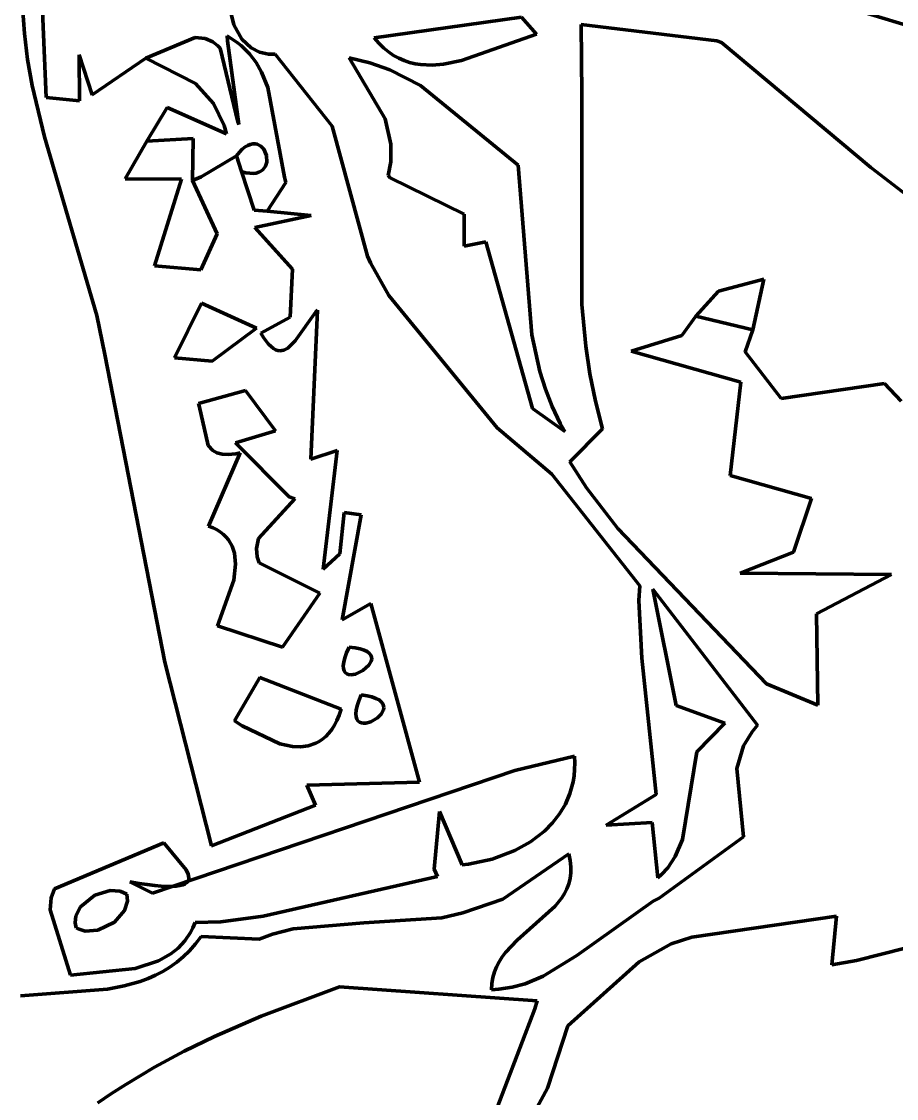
# Model space of a CAD drawing. Header units: millimetres. Extents: x 0 to 8.5, y 0 to 13.2.
# Drawn here: x 6.242 to 6.874, y 7.766 to 8.544 of the extents above; entities that cross this region are included whole.
import ezdxf

# ---------------------------------------------------------------- set-up
doc = ezdxf.new("R2010")
doc.units = ezdxf.units.MM
for name, color, linetype, lineweight in [('color#060606ff', 7, 'CONTINUOUS', 100), ('color#5c5c5cff', 7, 'CONTINUOUS', 100), ('color#aeaeaeff', 7, 'CONTINUOUS', 100), ('color#ffffffff', 7, 'CONTINUOUS', 100)]:
    doc.layers.add(name, color=color, linetype=linetype, lineweight=lineweight)

msp = doc.modelspace()

# ---------------------------------------------------------------- linework, layer by layer
at = {"layer": 'color#060606ff'}
for p, q in [((6.25693, 8.56298), (6.25999, 8.48888)), ((6.24427, 8.5352), (6.24304, 8.55428)), ((6.84469, 8.55187), (6.93681, 8.52395)), ((6.39537, 8.54123), (6.39321, 8.55033)), ((6.6029, 8.54681), (6.49669, 8.5319)), ((6.61375, 8.5346), (6.6029, 8.54681)), ((6.24664, 8.51631), (6.24427, 8.5352)), ((6.40119, 8.53102), (6.39537, 8.54123)), ((6.74389, 8.52979), (6.64609, 8.54164)), ((6.64609, 8.54164), (6.64645, 8.49111)), ((6.40791, 8.5247), (6.40119, 8.53102)), ((6.49669, 8.5319), (6.50005, 8.52804)), ((6.50005, 8.52804), (6.50352, 8.52467)), ((6.55959, 8.51551), (6.61375, 8.5346)), ((6.74721, 8.52859), (6.74389, 8.52979)), ((6.85509, 8.43842), (6.74721, 8.52859)), ((6.28404, 8.48647), (6.28393, 8.51967)), ((6.28393, 8.51967), (6.29312, 8.49091)), ((6.41389, 8.52156), (6.40791, 8.5247)), ((6.42051, 8.52013), (6.41389, 8.52156)), ((6.4252, 8.52029), (6.42051, 8.52013)), ((6.46649, 8.46825), (6.4252, 8.52029)), ((6.50352, 8.52467), (6.50709, 8.52175)), ((6.50709, 8.52175), (6.51075, 8.51927)), ((6.24997, 8.49758), (6.24664, 8.51631)), ((6.29312, 8.49091), (6.33185, 8.51722)), ((6.33185, 8.51722), (6.3677, 8.49907)), ((6.47867, 8.51744), (6.50468, 8.47343)), ((6.49366, 8.51397), (6.47867, 8.51744)), ((6.50789, 8.5089), (6.49366, 8.51397)), ((6.51075, 8.51927), (6.51449, 8.5172)), ((6.51449, 8.5172), (6.51832, 8.51552)), ((6.51832, 8.51552), (6.52222, 8.51422)), ((6.52222, 8.51422), (6.52619, 8.51326)), ((6.52619, 8.51326), (6.53022, 8.51263)), ((6.53022, 8.51263), (6.53843, 8.51227)), ((6.53843, 8.51227), (6.54682, 8.51294)), ((6.54682, 8.51294), (6.55959, 8.51551)), ((6.53013, 8.49749), (6.50789, 8.5089)), ((6.25889, 8.46051), (6.24997, 8.49758)), ((6.3677, 8.49907), (6.38083, 8.48459)), ((6.60062, 8.44014), (6.53013, 8.49749)), ((6.25999, 8.48888), (6.28404, 8.48647)), ((6.64645, 8.49111), (6.64651, 8.33958)), ((6.34732, 8.48176), (6.33274, 8.45741)), ((6.39019, 8.46266), (6.34732, 8.48176)), ((6.38083, 8.48459), (6.38849, 8.46872)), ((6.50468, 8.47343), (6.50881, 8.45524)), ((6.38849, 8.46872), (6.39019, 8.46266)), ((6.49191, 8.37448), (6.46649, 8.46825)), ((6.29666, 8.33155), (6.25889, 8.46051)), ((6.33274, 8.45741), (6.31693, 8.43029)), ((6.50881, 8.45524), (6.5087, 8.44247)), ((6.37189, 8.43169), (6.39731, 8.44689)), ((6.39731, 8.44689), (6.40096, 8.43538)), ((6.5087, 8.44247), (6.50681, 8.43253)), ((6.40096, 8.43538), (6.41019, 8.4076)), ((6.61034, 8.31756), (6.60062, 8.44014)), ((6.89054, 8.41115), (6.85509, 8.43842)), ((6.31693, 8.43029), (6.35773, 8.42988)), ((6.35773, 8.42988), (6.33828, 8.36751)), ((6.36562, 8.42894), (6.37189, 8.43169)), ((6.38329, 8.39043), (6.36562, 8.42894)), ((6.50681, 8.43253), (6.50825, 8.43079)), ((6.50825, 8.43079), (6.56157, 8.4047)), ((6.41019, 8.4076), (6.41958, 8.40679)), ((6.45134, 8.4037), (6.41063, 8.39513)), ((6.41958, 8.40679), (6.45134, 8.4037)), ((6.56157, 8.4047), (6.5617, 8.38152)), ((6.37152, 8.36454), (6.38329, 8.39043)), ((6.41063, 8.39513), (6.43771, 8.3649)), ((6.5617, 8.38152), (6.57738, 8.38478)), ((6.57738, 8.38478), (6.61099, 8.26431)), ((6.49414, 8.36952), (6.49191, 8.37448)), ((6.33828, 8.36751), (6.37152, 8.36454)), ((6.43771, 8.3649), (6.43617, 8.33043)), ((6.50724, 8.34606), (6.49414, 8.36952)), ((6.58536, 8.25046), (6.50724, 8.34606)), ((6.37217, 8.3404), (6.35254, 8.30098)), ((6.41169, 8.32237), (6.37217, 8.3404)), ((6.43965, 8.31332), (6.45452, 8.33429)), ((6.45582, 8.33546), (6.45106, 8.2278)), ((6.45452, 8.33429), (6.45582, 8.33546)), ((6.64651, 8.33958), (6.64942, 8.30951)), ((6.30245, 8.30343), (6.29666, 8.33155)), ((6.43617, 8.33043), (6.41495, 8.31884)), ((6.71869, 8.31708), (6.72889, 8.331)), ((6.72889, 8.331), (6.76992, 8.32129)), ((6.37988, 8.29847), (6.41169, 8.32237)), ((6.41495, 8.31884), (6.41687, 8.31571)), ((6.61624, 8.29117), (6.61034, 8.31756)), ((6.76992, 8.32129), (6.76443, 8.30543)), ((6.41687, 8.31571), (6.41873, 8.31306)), ((6.41873, 8.31306), (6.42053, 8.31088)), ((6.42053, 8.31088), (6.42226, 8.30914)), ((6.43441, 8.30795), (6.43965, 8.31332)), ((6.68204, 8.30572), (6.71869, 8.31708)), ((6.34566, 8.0813), (6.30245, 8.30343)), ((6.42226, 8.30914), (6.42394, 8.3078)), ((6.42394, 8.3078), (6.42557, 8.30686)), ((6.42557, 8.30686), (6.42715, 8.30628)), ((6.42715, 8.30628), (6.42868, 8.30603)), ((6.42868, 8.30603), (6.43162, 8.30646)), ((6.43162, 8.30646), (6.43441, 8.30795)), ((6.64942, 8.30951), (6.6524, 8.28954)), ((6.7613, 8.2835), (6.68204, 8.30572)), ((6.76443, 8.30543), (6.79026, 8.27171)), ((6.35254, 8.30098), (6.37988, 8.29847)), ((6.62028, 8.27835), (6.61624, 8.29117)), ((6.6524, 8.28954), (6.65634, 8.26964)), ((6.75365, 8.21608), (6.7613, 8.2835)), ((6.79026, 8.27171), (6.86503, 8.28234)), ((6.86503, 8.28234), (6.87705, 8.26977)), ((6.40375, 8.2775), (6.36987, 8.26812)), ((6.42546, 8.24819), (6.40375, 8.2775)), ((6.62517, 8.26583), (6.62028, 8.27835)), ((6.36987, 8.26812), (6.37037, 8.26642)), ((6.37037, 8.26642), (6.37697, 8.23776)), ((6.61099, 8.26431), (6.63432, 8.24773)), ((6.63101, 8.25367), (6.62517, 8.26583)), ((6.65634, 8.26964), (6.66138, 8.24982)), ((6.39662, 8.23956), (6.42546, 8.24819)), ((6.62499, 8.21702), (6.58536, 8.25046)), ((6.63432, 8.24773), (6.63101, 8.25367)), ((6.66138, 8.24982), (6.63793, 8.22596)), ((6.37697, 8.23776), (6.38025, 8.23418)), ((6.40006, 8.23244), (6.37723, 8.17952)), ((6.38025, 8.23418), (6.38321, 8.2325)), ((6.38321, 8.2325), (6.38692, 8.23148)), ((6.4353, 8.20059), (6.39662, 8.23956)), ((6.39694, 8.2318), (6.40006, 8.23244)), ((6.45106, 8.2278), (6.47001, 8.23404)), ((6.47001, 8.23404), (6.4599, 8.14855)), ((6.38692, 8.23148), (6.39146, 8.23122)), ((6.39146, 8.23122), (6.39408, 8.2314)), ((6.39408, 8.2314), (6.39694, 8.2318)), ((6.63793, 8.22596), (6.64993, 8.20708)), ((6.6883, 8.13644), (6.62499, 8.21702)), ((6.81224, 8.19936), (6.75365, 8.21608)), ((6.64993, 8.20708), (6.67256, 8.1779)), ((6.4132, 8.17065), (6.43948, 8.19921)), ((6.43948, 8.19921), (6.4353, 8.20059)), ((6.79923, 8.16078), (6.81224, 8.19936)), ((6.47196, 8.15939), (6.47512, 8.18943)), ((6.4872, 8.18768), (6.47369, 8.11189)), ((6.47512, 8.18943), (6.4872, 8.18768)), ((6.37723, 8.17952), (6.38042, 8.17828)), ((6.38042, 8.17828), (6.38328, 8.17686)), ((6.67256, 8.1779), (6.77988, 8.06564)), ((6.38328, 8.17686), (6.38582, 8.17526)), ((6.38582, 8.17526), (6.38806, 8.17349)), ((6.38806, 8.17349), (6.39001, 8.17157)), ((6.39001, 8.17157), (6.39168, 8.16951)), ((6.41173, 8.16338), (6.4132, 8.17065)), ((6.39168, 8.16951), (6.39424, 8.16499)), ((6.39424, 8.16499), (6.39586, 8.16003)), ((6.41237, 8.15733), (6.41173, 8.16338)), ((6.39586, 8.16003), (6.39672, 8.15194)), ((6.41378, 8.15298), (6.41237, 8.15733)), ((6.4599, 8.14855), (6.47196, 8.15939)), ((6.76081, 8.1455), (6.79923, 8.16078)), ((6.39672, 8.15194), (6.3955, 8.14042)), ((6.45753, 8.13119), (6.41378, 8.15298)), ((6.3955, 8.14042), (6.38355, 8.10744)), ((6.87006, 8.14466), (6.76081, 8.1455)), ((6.81587, 8.1163), (6.87006, 8.14466)), ((6.43056, 8.09205), (6.45753, 8.13119)), ((6.68757, 8.12593), (6.6883, 8.13644)), ((6.77339, 8.03591), (6.69772, 8.13393)), ((6.69772, 8.13393), (6.71457, 8.05)), ((6.47369, 8.11189), (6.49437, 8.12366)), ((6.49437, 8.12366), (6.5293, 7.99468)), ((6.68975, 8.08431), (6.68757, 8.12593)), ((6.81691, 8.05038), (6.81587, 8.1163)), ((6.38355, 8.10744), (6.43056, 8.09205)), ((6.47874, 8.09212), (6.47682, 8.08797)), ((6.48305, 8.09162), (6.47874, 8.09212)), ((6.47548, 8.08439), (6.47468, 8.08133)), ((6.47682, 8.08797), (6.47548, 8.08439)), ((6.48661, 8.0909), (6.48305, 8.09162)), ((6.48947, 8.08999), (6.48661, 8.0909)), ((6.49167, 8.0889), (6.48947, 8.08999)), ((6.49326, 8.08768), (6.49167, 8.0889)), ((6.4943, 8.08635), (6.49326, 8.08768)), ((6.49484, 8.08494), (6.4943, 8.08635)), ((6.49492, 8.08348), (6.49484, 8.08494)), ((6.3793, 7.94885), (6.34566, 8.0813)), ((6.47468, 8.08133), (6.47436, 8.07877)), ((6.47436, 8.07877), (6.47447, 8.07668)), ((6.47447, 8.07668), (6.47496, 8.07503)), ((6.48858, 8.07523), (6.49291, 8.07906)), ((6.49291, 8.07906), (6.49459, 8.08199)), ((6.49459, 8.08199), (6.49492, 8.08348)), ((6.70007, 7.98577), (6.68975, 8.08431)), ((6.41429, 8.07013), (6.39599, 8.03904)), ((6.47282, 8.04729), (6.41429, 8.07013)), ((6.47496, 8.07503), (6.4758, 8.07379)), ((6.4758, 8.07379), (6.47691, 8.07293)), ((6.47691, 8.07293), (6.47827, 8.07243)), ((6.47827, 8.07243), (6.47981, 8.07225)), ((6.47981, 8.07225), (6.48325, 8.07276)), ((6.48325, 8.07276), (6.48858, 8.07523)), ((6.77988, 8.06564), (6.81691, 8.05038)), ((6.48553, 8.05345), (6.48433, 8.0498)), ((6.48729, 8.05766), (6.48553, 8.05345)), ((6.49157, 8.05704), (6.48729, 8.05766)), ((6.49511, 8.05621), (6.49157, 8.05704)), ((6.49797, 8.0552), (6.49511, 8.05621)), ((6.50018, 8.05403), (6.49797, 8.0552)), ((6.5018, 8.05274), (6.50018, 8.05403)), ((6.47136, 8.04302), (6.47282, 8.04729)), ((6.48364, 8.04668), (6.4834, 8.04406)), ((6.48433, 8.0498), (6.48364, 8.04668)), ((6.50175, 8.04389), (6.50331, 8.04685)), ((6.50288, 8.05134), (6.5018, 8.05274)), ((6.50345, 8.04988), (6.50288, 8.05134)), ((6.50331, 8.04685), (6.50358, 8.04837)), ((6.50358, 8.04837), (6.50345, 8.04988)), ((6.71457, 8.05), (6.7497, 8.0372)), ((6.39599, 8.03904), (6.40149, 8.03547)), ((6.46796, 8.03572), (6.46974, 8.03917)), ((6.46974, 8.03917), (6.47136, 8.04302)), ((6.4834, 8.04406), (6.48359, 8.04191)), ((6.48359, 8.04191), (6.48413, 8.0402)), ((6.48413, 8.0402), (6.485, 8.03891)), ((6.485, 8.03891), (6.48613, 8.038)), ((6.48613, 8.038), (6.48749, 8.03745)), ((6.49067, 8.03731), (6.49417, 8.03826)), ((6.49417, 8.03826), (6.49915, 8.04122)), ((6.49915, 8.04122), (6.50175, 8.04389)), ((6.40149, 8.03547), (6.42854, 8.02247)), ((6.46177, 8.02767), (6.46397, 8.02999)), ((6.46397, 8.02999), (6.46604, 8.03267)), ((6.46604, 8.03267), (6.46796, 8.03572)), ((6.48749, 8.03745), (6.48902, 8.03723)), ((6.48902, 8.03723), (6.49067, 8.03731)), ((6.7497, 8.0372), (6.72962, 8.01659)), ((6.76328, 8.02086), (6.76936, 8.03107)), ((6.76936, 8.03107), (6.77339, 8.03591)), ((6.42854, 8.02247), (6.43764, 8.02054)), ((6.44916, 8.02096), (6.4545, 8.02273)), ((6.4545, 8.02273), (6.45703, 8.02406)), ((6.45703, 8.02406), (6.45946, 8.0257)), ((6.45946, 8.0257), (6.46177, 8.02767)), ((6.43764, 8.02054), (6.44352, 8.02027)), ((6.44352, 8.02027), (6.44916, 8.02096)), ((6.72962, 8.01659), (6.71907, 7.9532)), ((6.75849, 8.0045), (6.76328, 8.02086)), ((6.7633, 7.95522), (6.75849, 8.0045)), ((6.5293, 7.99468), (6.44814, 7.99254)), ((6.44814, 7.99254), (6.4543, 7.97811)), ((6.66399, 7.9637), (6.70007, 7.98577)), ((6.4543, 7.97811), (6.3793, 7.94885)), ((6.69731, 7.96559), (6.66399, 7.9637)), ((6.70138, 7.92569), (6.69731, 7.96559)), ((6.70226, 7.91102), (6.7633, 7.95522)), ((6.71907, 7.9532), (6.714, 7.94112)), ((6.58943, 7.91014), (6.63713, 7.94289)), ((6.63713, 7.94289), (6.63812, 7.93805)), ((6.63812, 7.93805), (6.63857, 7.9335)), ((6.714, 7.94112), (6.70855, 7.93293)), ((6.63853, 7.92922), (6.63803, 7.92519)), ((6.63857, 7.9335), (6.63853, 7.92922)), ((6.70855, 7.93293), (6.70398, 7.92799)), ((6.6371, 7.92139), (6.63579, 7.9178)), ((6.63803, 7.92519), (6.6371, 7.92139)), ((6.70398, 7.92799), (6.70138, 7.92569)), ((6.63412, 7.9144), (6.63214, 7.91117)), ((6.63579, 7.9178), (6.63412, 7.9144)), ((6.56065, 7.90032), (6.58943, 7.91014)), ((6.63214, 7.91117), (6.62736, 7.90511)), ((6.64295, 7.86968), (6.69797, 7.90887)), ((6.69797, 7.90887), (6.70226, 7.91102)), ((6.54559, 7.89682), (6.56065, 7.90032)), ((6.62736, 7.90511), (6.59978, 7.88064)), ((6.83024, 7.89786), (6.72585, 7.88272)), ((6.82686, 7.86281), (6.83024, 7.89786)), ((6.43825, 7.88891), (6.48919, 7.89314)), ((6.48919, 7.89314), (6.54559, 7.89682)), ((6.36774, 7.87794), (6.37177, 7.88335)), ((6.37177, 7.88335), (6.41366, 7.88129)), ((6.41366, 7.88129), (6.4234, 7.88499)), ((6.4234, 7.88499), (6.43825, 7.88891)), ((6.72585, 7.88272), (6.71104, 7.87807)), ((6.36347, 7.87304), (6.36774, 7.87794)), ((6.59978, 7.88064), (6.5914, 7.87173)), ((6.71104, 7.87807), (6.6878, 7.86511)), ((6.8799, 7.87481), (6.84476, 7.86608)), ((6.35425, 7.86469), (6.35897, 7.86864)), ((6.35897, 7.86864), (6.36347, 7.87304)), ((6.58901, 7.8685), (6.58688, 7.86509)), ((6.5914, 7.87173), (6.58901, 7.8685)), ((6.61872, 7.85464), (6.64295, 7.86968)), ((6.34423, 7.85808), (6.34934, 7.86118)), ((6.34934, 7.86118), (6.35425, 7.86469)), ((6.58505, 7.8615), (6.58356, 7.8577)), ((6.58688, 7.86509), (6.58505, 7.8615)), ((6.6878, 7.86511), (6.63648, 7.81878)), ((6.84476, 7.86608), (6.82686, 7.86281)), ((6.32793, 7.85092), (6.33351, 7.85298)), ((6.33351, 7.85298), (6.33895, 7.85535)), ((6.33895, 7.85535), (6.34423, 7.85808)), ((6.58243, 7.85367), (6.58171, 7.84939)), ((6.58356, 7.8577), (6.58243, 7.85367)), ((6.6056, 7.84922), (6.61872, 7.85464)), ((6.24159, 7.84043), (6.30436, 7.84538)), ((6.30436, 7.84538), (6.31636, 7.84767)), ((6.31636, 7.84767), (6.32793, 7.85092)), ((6.47157, 7.84699), (6.41503, 7.82584)), ((6.61425, 7.83694), (6.47157, 7.84699)), ((6.58171, 7.84939), (6.58144, 7.84484)), ((6.58144, 7.84484), (6.58654, 7.84517)), ((6.58654, 7.84517), (6.59632, 7.84669)), ((6.59632, 7.84669), (6.6056, 7.84922)), ((6.6127, 7.83098), (6.61425, 7.83694)), ((6.57087, 7.72214), (6.6127, 7.83098)), ((6.41503, 7.82584), (6.38155, 7.81121)), ((6.63648, 7.81878), (6.62171, 7.77382)), ((6.38155, 7.81121), (6.35966, 7.80051)), ((6.35966, 7.80051), (6.33824, 7.78898)), ((6.33824, 7.78898), (6.31741, 7.77655)), ((6.31741, 7.77655), (6.30726, 7.76998)), ((6.62171, 7.77382), (6.58531, 7.70662)), ((6.30726, 7.76998), (6.29729, 7.76316))]:
    msp.add_line(p, q, dxfattribs=at)
at = {"layer": 'color#5c5c5cff'}
for p, q in [((6.33185, 8.51722), (6.36749, 8.5321)), ((6.36749, 8.5321), (6.37486, 8.53147)), ((6.37486, 8.53147), (6.38026, 8.52899)), ((6.38026, 8.52899), (6.38379, 8.5262)), ((6.39097, 8.52979), (6.3905, 8.53331)), ((6.3905, 8.53331), (6.39432, 8.53109)), ((6.39897, 8.46948), (6.39097, 8.52979)), ((6.39432, 8.53109), (6.39784, 8.52867)), ((6.39784, 8.52867), (6.40107, 8.52608)), ((6.38379, 8.5262), (6.38553, 8.52442)), ((6.38553, 8.52442), (6.3982, 8.47132)), ((6.40107, 8.52608), (6.40676, 8.52038)), ((6.40676, 8.52038), (6.41149, 8.51408)), ((6.3677, 8.49907), (6.33185, 8.51722)), ((6.41149, 8.51408), (6.41537, 8.50725)), ((6.41537, 8.50725), (6.41987, 8.49619)), ((6.38083, 8.48459), (6.3677, 8.49907)), ((6.41987, 8.49619), (6.43197, 8.43146)), ((6.33274, 8.45741), (6.34732, 8.48176)), ((6.34732, 8.48176), (6.39019, 8.46266)), ((6.38849, 8.46872), (6.38083, 8.48459)), ((6.39019, 8.46266), (6.38849, 8.46872)), ((6.3982, 8.47132), (6.39897, 8.46948)), ((6.36608, 8.45941), (6.33274, 8.45741)), ((6.36562, 8.42894), (6.36608, 8.45941)), ((6.40152, 8.45158), (6.39945, 8.44949)), ((6.40354, 8.45318), (6.40152, 8.45158)), ((6.40547, 8.45434), (6.40354, 8.45318)), ((6.40733, 8.45509), (6.40547, 8.45434)), ((6.40908, 8.45545), (6.40733, 8.45509)), ((6.41074, 8.45547), (6.40908, 8.45545)), ((6.41227, 8.45518), (6.41074, 8.45547)), ((6.41497, 8.45377), (6.41227, 8.45518)), ((6.41709, 8.45152), (6.41497, 8.45377)), ((6.41902, 8.44711), (6.41709, 8.45152)), ((6.39731, 8.44689), (6.37189, 8.43169)), ((6.39945, 8.44949), (6.39731, 8.44689)), ((6.41828, 8.43925), (6.41923, 8.44227)), ((6.41923, 8.44227), (6.41902, 8.44711)), ((6.41019, 8.4076), (6.40096, 8.43538)), ((6.40096, 8.43538), (6.40407, 8.43458)), ((6.40407, 8.43458), (6.40686, 8.43417)), ((6.40686, 8.43417), (6.40934, 8.4341)), ((6.40934, 8.4341), (6.41152, 8.43436)), ((6.41152, 8.43436), (6.41341, 8.4349)), ((6.41341, 8.4349), (6.41502, 8.43569)), ((6.41502, 8.43569), (6.41637, 8.4367)), ((6.41637, 8.4367), (6.41828, 8.43925)), ((6.37189, 8.43169), (6.36562, 8.42894)), ((6.43287, 8.42766), (6.41958, 8.40679)), ((6.43197, 8.43146), (6.43287, 8.42766)), ((6.41958, 8.40679), (6.41019, 8.4076)), ((6.59822, 8.00323), (6.64125, 8.0134)), ((6.64125, 8.0134), (6.64146, 8.00856)), ((6.64146, 8.00856), (6.64135, 8.00387)), ((6.33685, 7.91452), (6.59822, 8.00323)), ((6.64094, 7.99933), (6.64024, 7.99494)), ((6.64135, 8.00387), (6.64094, 7.99933)), ((6.64024, 7.99494), (6.63799, 7.9866)), ((6.63799, 7.9866), (6.6347, 7.97887)), ((6.6347, 7.97887), (6.63047, 7.97175)), ((6.54391, 7.97358), (6.53994, 7.9318)), ((6.56028, 7.93492), (6.54391, 7.97358)), ((6.63047, 7.97175), (6.62538, 7.96523)), ((6.62538, 7.96523), (6.61952, 7.95933)), ((6.61952, 7.95933), (6.60949, 7.95163)), ((6.26609, 7.91781), (6.34481, 7.95084)), ((6.34481, 7.95084), (6.36095, 7.93145)), ((6.59824, 7.94533), (6.58189, 7.93912)), ((6.60949, 7.95163), (6.59824, 7.94533)), ((6.58189, 7.93912), (6.56464, 7.93544)), ((6.36095, 7.93145), (6.36249, 7.92832)), ((6.53994, 7.9318), (6.54244, 7.92656)), ((6.56464, 7.93544), (6.56028, 7.93492)), ((6.32701, 7.92161), (6.32035, 7.92274)), ((6.32035, 7.92274), (6.33685, 7.91452)), ((6.333, 7.92073), (6.32701, 7.92161)), ((6.36027, 7.9213), (6.35861, 7.92059)), ((6.36152, 7.92216), (6.36027, 7.9213)), ((6.36237, 7.92316), (6.36152, 7.92216)), ((6.36287, 7.92428), (6.36237, 7.92316)), ((6.36249, 7.92832), (6.36304, 7.92553)), ((6.36304, 7.92553), (6.36287, 7.92428)), ((6.54244, 7.92656), (6.41654, 7.89798)), ((6.26367, 7.91124), (6.26609, 7.91781)), ((6.30613, 7.91649), (6.29505, 7.91317)), ((6.31334, 7.916), (6.30613, 7.91649)), ((6.31812, 7.91394), (6.31334, 7.916)), ((6.31864, 7.90869), (6.31812, 7.91394)), ((6.33836, 7.92009), (6.333, 7.92073)), ((6.3431, 7.91967), (6.33836, 7.92009)), ((6.34726, 7.91947), (6.3431, 7.91967)), ((6.35086, 7.91947), (6.34726, 7.91947)), ((6.35393, 7.91967), (6.35086, 7.91947)), ((6.35651, 7.92005), (6.35393, 7.91967)), ((6.35861, 7.92059), (6.35651, 7.92005)), ((6.26282, 7.90253), (6.26367, 7.91124)), ((6.29505, 7.91317), (6.28469, 7.90468)), ((6.31664, 7.90205), (6.31864, 7.90869)), ((6.27754, 7.85531), (6.26282, 7.90253)), ((6.28147, 7.89833), (6.2809, 7.89315)), ((6.28469, 7.90468), (6.28147, 7.89833)), ((6.30935, 7.89364), (6.31664, 7.90205)), ((6.41654, 7.89798), (6.38611, 7.89394)), ((6.2809, 7.89315), (6.28157, 7.88958)), ((6.29718, 7.88775), (6.30935, 7.89364)), ((6.36752, 7.89334), (6.36594, 7.88965)), ((6.38611, 7.89394), (6.36752, 7.89334)), ((6.28157, 7.88958), (6.28308, 7.88873)), ((6.28308, 7.88873), (6.28806, 7.88722)), ((6.28806, 7.88722), (6.29718, 7.88775)), ((6.36417, 7.88623), (6.36008, 7.88014)), ((6.36594, 7.88965), (6.36417, 7.88623)), ((6.35533, 7.87498), (6.35001, 7.87068)), ((6.36008, 7.88014), (6.35533, 7.87498)), ((6.35001, 7.87068), (6.34108, 7.86563)), ((6.32434, 7.86024), (6.27754, 7.85531)), ((6.34108, 7.86563), (6.32434, 7.86024))]:
    msp.add_line(p, q, dxfattribs=at)
at = {"layer": 'color#aeaeaeff'}
for p, q in [((6.39945, 8.44949), (6.40152, 8.45158)), ((6.40152, 8.45158), (6.40354, 8.45318)), ((6.40354, 8.45318), (6.40547, 8.45434)), ((6.40547, 8.45434), (6.40733, 8.45509)), ((6.40733, 8.45509), (6.40908, 8.45545)), ((6.40908, 8.45545), (6.41074, 8.45547)), ((6.41074, 8.45547), (6.41227, 8.45518)), ((6.41227, 8.45518), (6.41497, 8.45377)), ((6.41497, 8.45377), (6.41709, 8.45152)), ((6.41709, 8.45152), (6.41902, 8.44711)), ((6.39731, 8.44689), (6.39945, 8.44949)), ((6.40096, 8.43538), (6.39731, 8.44689)), ((6.41923, 8.44227), (6.41828, 8.43925)), ((6.41902, 8.44711), (6.41923, 8.44227)), ((6.40407, 8.43458), (6.40096, 8.43538)), ((6.40686, 8.43417), (6.40407, 8.43458)), ((6.40934, 8.4341), (6.40686, 8.43417)), ((6.41152, 8.43436), (6.40934, 8.4341)), ((6.41341, 8.4349), (6.41152, 8.43436)), ((6.41502, 8.43569), (6.41341, 8.4349)), ((6.41637, 8.4367), (6.41502, 8.43569)), ((6.41828, 8.43925), (6.41637, 8.4367)), ((6.74503, 8.34901), (6.77794, 8.35777)), ((6.77794, 8.35777), (6.76992, 8.32129)), ((6.72889, 8.331), (6.74503, 8.34901)), ((6.76992, 8.32129), (6.72889, 8.331)), ((6.47682, 8.08797), (6.47874, 8.09212)), ((6.47874, 8.09212), (6.48305, 8.09162)), ((6.47468, 8.08133), (6.47548, 8.08439)), ((6.47548, 8.08439), (6.47682, 8.08797)), ((6.48305, 8.09162), (6.48661, 8.0909)), ((6.48661, 8.0909), (6.48947, 8.08999)), ((6.48947, 8.08999), (6.49167, 8.0889)), ((6.49167, 8.0889), (6.49326, 8.08768)), ((6.49326, 8.08768), (6.4943, 8.08635)), ((6.4943, 8.08635), (6.49484, 8.08494)), ((6.49484, 8.08494), (6.49492, 8.08348)), ((6.47436, 8.07877), (6.47468, 8.08133)), ((6.47447, 8.07668), (6.47436, 8.07877)), ((6.47496, 8.07503), (6.47447, 8.07668)), ((6.49291, 8.07906), (6.48858, 8.07523)), ((6.49459, 8.08199), (6.49291, 8.07906)), ((6.49492, 8.08348), (6.49459, 8.08199)), ((6.4758, 8.07379), (6.47496, 8.07503)), ((6.47691, 8.07293), (6.4758, 8.07379)), ((6.47827, 8.07243), (6.47691, 8.07293)), ((6.47981, 8.07225), (6.47827, 8.07243)), ((6.48325, 8.07276), (6.47981, 8.07225)), ((6.48858, 8.07523), (6.48325, 8.07276)), ((6.48433, 8.0498), (6.48553, 8.05345)), ((6.48553, 8.05345), (6.48729, 8.05766)), ((6.48729, 8.05766), (6.49157, 8.05704)), ((6.49157, 8.05704), (6.49511, 8.05621)), ((6.49511, 8.05621), (6.49797, 8.0552)), ((6.49797, 8.0552), (6.50018, 8.05403)), ((6.50018, 8.05403), (6.5018, 8.05274)), ((6.4834, 8.04406), (6.48364, 8.04668)), ((6.48364, 8.04668), (6.48433, 8.0498)), ((6.50331, 8.04685), (6.50175, 8.04389)), ((6.5018, 8.05274), (6.50288, 8.05134)), ((6.50288, 8.05134), (6.50345, 8.04988)), ((6.50358, 8.04837), (6.50331, 8.04685)), ((6.50345, 8.04988), (6.50358, 8.04837)), ((6.48359, 8.04191), (6.4834, 8.04406)), ((6.48413, 8.0402), (6.48359, 8.04191)), ((6.485, 8.03891), (6.48413, 8.0402)), ((6.48613, 8.038), (6.485, 8.03891)), ((6.48749, 8.03745), (6.48613, 8.038)), ((6.49417, 8.03826), (6.49067, 8.03731)), ((6.49915, 8.04122), (6.49417, 8.03826)), ((6.50175, 8.04389), (6.49915, 8.04122)), ((6.48902, 8.03723), (6.48749, 8.03745)), ((6.49067, 8.03731), (6.48902, 8.03723))]:
    msp.add_line(p, q, dxfattribs=at)
at = {"layer": 'color#ffffffff'}
for p, q in [((6.25999, 8.48888), (6.25693, 8.56298)), ((6.24304, 8.55428), (6.24427, 8.5352)), ((6.93681, 8.52395), (6.84469, 8.55187)), ((6.39321, 8.55033), (6.39537, 8.54123)), ((6.49669, 8.5319), (6.6029, 8.54681)), ((6.6029, 8.54681), (6.61375, 8.5346)), ((6.24427, 8.5352), (6.24664, 8.51631)), ((6.39537, 8.54123), (6.40119, 8.53102)), ((6.64645, 8.49111), (6.64609, 8.54164)), ((6.64609, 8.54164), (6.74389, 8.52979)), ((6.36749, 8.5321), (6.33185, 8.51722)), ((6.37486, 8.53147), (6.36749, 8.5321)), ((6.38026, 8.52899), (6.37486, 8.53147)), ((6.38379, 8.5262), (6.38026, 8.52899)), ((6.39432, 8.53109), (6.3905, 8.53331)), ((6.3905, 8.53331), (6.39097, 8.52979)), ((6.39097, 8.52979), (6.39897, 8.46948)), ((6.39784, 8.52867), (6.39432, 8.53109)), ((6.40107, 8.52608), (6.39784, 8.52867)), ((6.40119, 8.53102), (6.40791, 8.5247)), ((6.50005, 8.52804), (6.49669, 8.5319)), ((6.50352, 8.52467), (6.50005, 8.52804)), ((6.61375, 8.5346), (6.55959, 8.51551)), ((6.74389, 8.52979), (6.74721, 8.52859)), ((6.74721, 8.52859), (6.85509, 8.43842)), ((6.29312, 8.49091), (6.28393, 8.51967)), ((6.28393, 8.51967), (6.28404, 8.48647)), ((6.38553, 8.52442), (6.38379, 8.5262)), ((6.3982, 8.47132), (6.38553, 8.52442)), ((6.40676, 8.52038), (6.40107, 8.52608)), ((6.41149, 8.51408), (6.40676, 8.52038)), ((6.40791, 8.5247), (6.41389, 8.52156)), ((6.41389, 8.52156), (6.42051, 8.52013)), ((6.42051, 8.52013), (6.4252, 8.52029)), ((6.4252, 8.52029), (6.46649, 8.46825)), ((6.50709, 8.52175), (6.50352, 8.52467)), ((6.51075, 8.51927), (6.50709, 8.52175)), ((6.24664, 8.51631), (6.24997, 8.49758)), ((6.33185, 8.51722), (6.29312, 8.49091)), ((6.41537, 8.50725), (6.41149, 8.51408)), ((6.47867, 8.51744), (6.49366, 8.51397)), ((6.50468, 8.47343), (6.47867, 8.51744)), ((6.49366, 8.51397), (6.50789, 8.5089)), ((6.51449, 8.5172), (6.51075, 8.51927)), ((6.51832, 8.51552), (6.51449, 8.5172)), ((6.52222, 8.51422), (6.51832, 8.51552)), ((6.52619, 8.51326), (6.52222, 8.51422)), ((6.53022, 8.51263), (6.52619, 8.51326)), ((6.53843, 8.51227), (6.53022, 8.51263)), ((6.54682, 8.51294), (6.53843, 8.51227)), ((6.55959, 8.51551), (6.54682, 8.51294)), ((6.41987, 8.49619), (6.41537, 8.50725)), ((6.50789, 8.5089), (6.53013, 8.49749)), ((6.24997, 8.49758), (6.25889, 8.46051)), ((6.53013, 8.49749), (6.60062, 8.44014)), ((6.28404, 8.48647), (6.25999, 8.48888)), ((6.43197, 8.43146), (6.41987, 8.49619)), ((6.64651, 8.33958), (6.64645, 8.49111)), ((6.50881, 8.45524), (6.50468, 8.47343)), ((6.39897, 8.46948), (6.3982, 8.47132)), ((6.46649, 8.46825), (6.49191, 8.37448)), ((6.25889, 8.46051), (6.29666, 8.33155)), ((6.33274, 8.45741), (6.36608, 8.45941)), ((6.36608, 8.45941), (6.36562, 8.42894)), ((6.31693, 8.43029), (6.33274, 8.45741)), ((6.5087, 8.44247), (6.50881, 8.45524)), ((6.50681, 8.43253), (6.5087, 8.44247)), ((6.60062, 8.44014), (6.61034, 8.31756)), ((6.85509, 8.43842), (6.89054, 8.41115)), ((6.35773, 8.42988), (6.31693, 8.43029)), ((6.33828, 8.36751), (6.35773, 8.42988)), ((6.36562, 8.42894), (6.38329, 8.39043)), ((6.41958, 8.40679), (6.43287, 8.42766)), ((6.43287, 8.42766), (6.43197, 8.43146)), ((6.50825, 8.43079), (6.50681, 8.43253)), ((6.56157, 8.4047), (6.50825, 8.43079)), ((6.41063, 8.39513), (6.45134, 8.4037)), ((6.45134, 8.4037), (6.41958, 8.40679)), ((6.5617, 8.38152), (6.56157, 8.4047)), ((6.38329, 8.39043), (6.37152, 8.36454)), ((6.43771, 8.3649), (6.41063, 8.39513)), ((6.57738, 8.38478), (6.5617, 8.38152)), ((6.61099, 8.26431), (6.57738, 8.38478)), ((6.49191, 8.37448), (6.49414, 8.36952)), ((6.37152, 8.36454), (6.33828, 8.36751)), ((6.43617, 8.33043), (6.43771, 8.3649)), ((6.49414, 8.36952), (6.50724, 8.34606)), ((6.77794, 8.35777), (6.74503, 8.34901)), ((6.76992, 8.32129), (6.77794, 8.35777)), ((6.74503, 8.34901), (6.72889, 8.331)), ((6.50724, 8.34606), (6.58536, 8.25046)), ((6.35254, 8.30098), (6.37217, 8.3404)), ((6.37217, 8.3404), (6.41169, 8.32237)), ((6.45452, 8.33429), (6.43965, 8.31332)), ((6.45106, 8.2278), (6.45582, 8.33546)), ((6.45582, 8.33546), (6.45452, 8.33429)), ((6.64942, 8.30951), (6.64651, 8.33958)), ((6.29666, 8.33155), (6.30245, 8.30343)), ((6.41495, 8.31884), (6.43617, 8.33043)), ((6.72889, 8.331), (6.71869, 8.31708)), ((6.41169, 8.32237), (6.37988, 8.29847)), ((6.41687, 8.31571), (6.41495, 8.31884)), ((6.61034, 8.31756), (6.61624, 8.29117)), ((6.76443, 8.30543), (6.76992, 8.32129)), ((6.41873, 8.31306), (6.41687, 8.31571)), ((6.42053, 8.31088), (6.41873, 8.31306)), ((6.42226, 8.30914), (6.42053, 8.31088)), ((6.43965, 8.31332), (6.43441, 8.30795)), ((6.71869, 8.31708), (6.68204, 8.30572)), ((6.30245, 8.30343), (6.34566, 8.0813)), ((6.42394, 8.3078), (6.42226, 8.30914)), ((6.42557, 8.30686), (6.42394, 8.3078)), ((6.42715, 8.30628), (6.42557, 8.30686)), ((6.42868, 8.30603), (6.42715, 8.30628)), ((6.43162, 8.30646), (6.42868, 8.30603)), ((6.43441, 8.30795), (6.43162, 8.30646)), ((6.6524, 8.28954), (6.64942, 8.30951)), ((6.68204, 8.30572), (6.7613, 8.2835)), ((6.79026, 8.27171), (6.76443, 8.30543)), ((6.37988, 8.29847), (6.35254, 8.30098)), ((6.61624, 8.29117), (6.62028, 8.27835)), ((6.65634, 8.26964), (6.6524, 8.28954)), ((6.7613, 8.2835), (6.75365, 8.21608)), ((6.86503, 8.28234), (6.79026, 8.27171)), ((6.87705, 8.26977), (6.86503, 8.28234)), ((6.36987, 8.26812), (6.40375, 8.2775)), ((6.40375, 8.2775), (6.42546, 8.24819)), ((6.62028, 8.27835), (6.62517, 8.26583)), ((6.37037, 8.26642), (6.36987, 8.26812)), ((6.37697, 8.23776), (6.37037, 8.26642)), ((6.63432, 8.24773), (6.61099, 8.26431)), ((6.62517, 8.26583), (6.63101, 8.25367)), ((6.66138, 8.24982), (6.65634, 8.26964)), ((6.42546, 8.24819), (6.39662, 8.23956)), ((6.58536, 8.25046), (6.62499, 8.21702)), ((6.63101, 8.25367), (6.63432, 8.24773)), ((6.63793, 8.22596), (6.66138, 8.24982)), ((6.38025, 8.23418), (6.37697, 8.23776)), ((6.37723, 8.17952), (6.40006, 8.23244)), ((6.38321, 8.2325), (6.38025, 8.23418)), ((6.38692, 8.23148), (6.38321, 8.2325)), ((6.39662, 8.23956), (6.4353, 8.20059)), ((6.40006, 8.23244), (6.39694, 8.2318)), ((6.47001, 8.23404), (6.45106, 8.2278)), ((6.4599, 8.14855), (6.47001, 8.23404)), ((6.39146, 8.23122), (6.38692, 8.23148)), ((6.39408, 8.2314), (6.39146, 8.23122)), ((6.39694, 8.2318), (6.39408, 8.2314)), ((6.64993, 8.20708), (6.63793, 8.22596)), ((6.62499, 8.21702), (6.6883, 8.13644)), ((6.75365, 8.21608), (6.81224, 8.19936)), ((6.67256, 8.1779), (6.64993, 8.20708)), ((6.43948, 8.19921), (6.4132, 8.17065)), ((6.4353, 8.20059), (6.43948, 8.19921)), ((6.81224, 8.19936), (6.79923, 8.16078)), ((6.47512, 8.18943), (6.47196, 8.15939)), ((6.47369, 8.11189), (6.4872, 8.18768)), ((6.4872, 8.18768), (6.47512, 8.18943)), ((6.38042, 8.17828), (6.37723, 8.17952)), ((6.38328, 8.17686), (6.38042, 8.17828)), ((6.77988, 8.06564), (6.67256, 8.1779)), ((6.38582, 8.17526), (6.38328, 8.17686)), ((6.38806, 8.17349), (6.38582, 8.17526)), ((6.39001, 8.17157), (6.38806, 8.17349)), ((6.39168, 8.16951), (6.39001, 8.17157)), ((6.4132, 8.17065), (6.41173, 8.16338)), ((6.39424, 8.16499), (6.39168, 8.16951)), ((6.39586, 8.16003), (6.39424, 8.16499)), ((6.41173, 8.16338), (6.41237, 8.15733)), ((6.39672, 8.15194), (6.39586, 8.16003)), ((6.41237, 8.15733), (6.41378, 8.15298)), ((6.47196, 8.15939), (6.4599, 8.14855)), ((6.79923, 8.16078), (6.76081, 8.1455)), ((6.3955, 8.14042), (6.39672, 8.15194)), ((6.41378, 8.15298), (6.45753, 8.13119)), ((6.38355, 8.10744), (6.3955, 8.14042)), ((6.76081, 8.1455), (6.87006, 8.14466)), ((6.87006, 8.14466), (6.81587, 8.1163)), ((6.45753, 8.13119), (6.43056, 8.09205)), ((6.6883, 8.13644), (6.68757, 8.12593)), ((6.71457, 8.05), (6.69772, 8.13393)), ((6.69772, 8.13393), (6.77339, 8.03591)), ((6.49437, 8.12366), (6.47369, 8.11189)), ((6.5293, 7.99468), (6.49437, 8.12366)), ((6.68757, 8.12593), (6.68975, 8.08431)), ((6.81587, 8.1163), (6.81691, 8.05038)), ((6.43056, 8.09205), (6.38355, 8.10744)), ((6.34566, 8.0813), (6.3793, 7.94885)), ((6.68975, 8.08431), (6.70007, 7.98577)), ((6.39599, 8.03904), (6.41429, 8.07013)), ((6.41429, 8.07013), (6.47282, 8.04729)), ((6.81691, 8.05038), (6.77988, 8.06564)), ((6.47282, 8.04729), (6.47136, 8.04302)), ((6.7497, 8.0372), (6.71457, 8.05)), ((6.40149, 8.03547), (6.39599, 8.03904)), ((6.46974, 8.03917), (6.46796, 8.03572)), ((6.47136, 8.04302), (6.46974, 8.03917)), ((6.42854, 8.02247), (6.40149, 8.03547)), ((6.46397, 8.02999), (6.46177, 8.02767)), ((6.46604, 8.03267), (6.46397, 8.02999)), ((6.46796, 8.03572), (6.46604, 8.03267)), ((6.72962, 8.01659), (6.7497, 8.0372)), ((6.76936, 8.03107), (6.76328, 8.02086)), ((6.77339, 8.03591), (6.76936, 8.03107)), ((6.43764, 8.02054), (6.42854, 8.02247)), ((6.4545, 8.02273), (6.44916, 8.02096)), ((6.45703, 8.02406), (6.4545, 8.02273)), ((6.45946, 8.0257), (6.45703, 8.02406)), ((6.46177, 8.02767), (6.45946, 8.0257)), ((6.44352, 8.02027), (6.43764, 8.02054)), ((6.44916, 8.02096), (6.44352, 8.02027)), ((6.71907, 7.9532), (6.72962, 8.01659)), ((6.76328, 8.02086), (6.75849, 8.0045)), ((6.64125, 8.0134), (6.59822, 8.00323)), ((6.64146, 8.00856), (6.64125, 8.0134)), ((6.64135, 8.00387), (6.64146, 8.00856)), ((6.59822, 8.00323), (6.33685, 7.91452)), ((6.64024, 7.99494), (6.64094, 7.99933)), ((6.64094, 7.99933), (6.64135, 8.00387)), ((6.75849, 8.0045), (6.7633, 7.95522)), ((6.44814, 7.99254), (6.5293, 7.99468)), ((6.4543, 7.97811), (6.44814, 7.99254)), ((6.63799, 7.9866), (6.64024, 7.99494)), ((6.6347, 7.97887), (6.63799, 7.9866)), ((6.70007, 7.98577), (6.66399, 7.9637)), ((6.3793, 7.94885), (6.4543, 7.97811)), ((6.63047, 7.97175), (6.6347, 7.97887)), ((6.53994, 7.9318), (6.54391, 7.97358)), ((6.54391, 7.97358), (6.56028, 7.93492)), ((6.62538, 7.96523), (6.63047, 7.97175)), ((6.61952, 7.95933), (6.62538, 7.96523)), ((6.66399, 7.9637), (6.69731, 7.96559)), ((6.69731, 7.96559), (6.70138, 7.92569)), ((6.60949, 7.95163), (6.61952, 7.95933)), ((6.7633, 7.95522), (6.70226, 7.91102)), ((6.714, 7.94112), (6.71907, 7.9532)), ((6.34481, 7.95084), (6.26609, 7.91781)), ((6.36095, 7.93145), (6.34481, 7.95084)), ((6.58189, 7.93912), (6.59824, 7.94533)), ((6.59824, 7.94533), (6.60949, 7.95163)), ((6.56464, 7.93544), (6.58189, 7.93912)), ((6.63713, 7.94289), (6.58943, 7.91014)), ((6.63812, 7.93805), (6.63713, 7.94289)), ((6.63857, 7.9335), (6.63812, 7.93805)), ((6.70855, 7.93293), (6.714, 7.94112)), ((6.36249, 7.92832), (6.36095, 7.93145)), ((6.54244, 7.92656), (6.53994, 7.9318)), ((6.56028, 7.93492), (6.56464, 7.93544)), ((6.63803, 7.92519), (6.63853, 7.92922)), ((6.63853, 7.92922), (6.63857, 7.9335)), ((6.70398, 7.92799), (6.70855, 7.93293)), ((6.33685, 7.91452), (6.32035, 7.92274)), ((6.32035, 7.92274), (6.32701, 7.92161)), ((6.32701, 7.92161), (6.333, 7.92073)), ((6.35861, 7.92059), (6.36027, 7.9213)), ((6.36027, 7.9213), (6.36152, 7.92216)), ((6.36152, 7.92216), (6.36237, 7.92316)), ((6.36237, 7.92316), (6.36287, 7.92428)), ((6.36304, 7.92553), (6.36249, 7.92832)), ((6.36287, 7.92428), (6.36304, 7.92553)), ((6.41654, 7.89798), (6.54244, 7.92656)), ((6.63579, 7.9178), (6.6371, 7.92139)), ((6.6371, 7.92139), (6.63803, 7.92519)), ((6.70138, 7.92569), (6.70398, 7.92799)), ((6.26609, 7.91781), (6.26367, 7.91124)), ((6.29505, 7.91317), (6.30613, 7.91649)), ((6.30613, 7.91649), (6.31334, 7.916)), ((6.31334, 7.916), (6.31812, 7.91394)), ((6.31812, 7.91394), (6.31864, 7.90869)), ((6.333, 7.92073), (6.33836, 7.92009)), ((6.33836, 7.92009), (6.3431, 7.91967)), ((6.3431, 7.91967), (6.34726, 7.91947)), ((6.34726, 7.91947), (6.35086, 7.91947)), ((6.35086, 7.91947), (6.35393, 7.91967)), ((6.35393, 7.91967), (6.35651, 7.92005)), ((6.35651, 7.92005), (6.35861, 7.92059)), ((6.63214, 7.91117), (6.63412, 7.9144)), ((6.63412, 7.9144), (6.63579, 7.9178)), ((6.26367, 7.91124), (6.26282, 7.90253)), ((6.28469, 7.90468), (6.29505, 7.91317)), ((6.31864, 7.90869), (6.31664, 7.90205)), ((6.58943, 7.91014), (6.56065, 7.90032)), ((6.62736, 7.90511), (6.63214, 7.91117)), ((6.69797, 7.90887), (6.64295, 7.86968)), ((6.70226, 7.91102), (6.69797, 7.90887)), ((6.26282, 7.90253), (6.27754, 7.85531)), ((6.2809, 7.89315), (6.28147, 7.89833)), ((6.28147, 7.89833), (6.28469, 7.90468)), ((6.31664, 7.90205), (6.30935, 7.89364)), ((6.38611, 7.89394), (6.41654, 7.89798)), ((6.56065, 7.90032), (6.54559, 7.89682)), ((6.59978, 7.88064), (6.62736, 7.90511)), ((6.72585, 7.88272), (6.83024, 7.89786)), ((6.83024, 7.89786), (6.82686, 7.86281)), ((6.28157, 7.88958), (6.2809, 7.89315)), ((6.30935, 7.89364), (6.29718, 7.88775)), ((6.36594, 7.88965), (6.36752, 7.89334)), ((6.36752, 7.89334), (6.38611, 7.89394)), ((6.48919, 7.89314), (6.43825, 7.88891)), ((6.54559, 7.89682), (6.48919, 7.89314)), ((6.28308, 7.88873), (6.28157, 7.88958)), ((6.28806, 7.88722), (6.28308, 7.88873)), ((6.29718, 7.88775), (6.28806, 7.88722)), ((6.36008, 7.88014), (6.36417, 7.88623)), ((6.36417, 7.88623), (6.36594, 7.88965)), ((6.37177, 7.88335), (6.36774, 7.87794)), ((6.41366, 7.88129), (6.37177, 7.88335)), ((6.4234, 7.88499), (6.41366, 7.88129)), ((6.43825, 7.88891), (6.4234, 7.88499)), ((6.71104, 7.87807), (6.72585, 7.88272)), ((6.35001, 7.87068), (6.35533, 7.87498)), ((6.35533, 7.87498), (6.36008, 7.88014)), ((6.36774, 7.87794), (6.36347, 7.87304)), ((6.5914, 7.87173), (6.59978, 7.88064)), ((6.6878, 7.86511), (6.71104, 7.87807)), ((6.84476, 7.86608), (6.8799, 7.87481)), ((6.34108, 7.86563), (6.35001, 7.87068)), ((6.35897, 7.86864), (6.35425, 7.86469)), ((6.36347, 7.87304), (6.35897, 7.86864)), ((6.58688, 7.86509), (6.58901, 7.8685)), ((6.58901, 7.8685), (6.5914, 7.87173)), ((6.64295, 7.86968), (6.61872, 7.85464)), ((6.27754, 7.85531), (6.32434, 7.86024)), ((6.32434, 7.86024), (6.34108, 7.86563)), ((6.34934, 7.86118), (6.34423, 7.85808)), ((6.35425, 7.86469), (6.34934, 7.86118)), ((6.58356, 7.8577), (6.58505, 7.8615)), ((6.58505, 7.8615), (6.58688, 7.86509)), ((6.63648, 7.81878), (6.6878, 7.86511)), ((6.82686, 7.86281), (6.84476, 7.86608)), ((6.33351, 7.85298), (6.32793, 7.85092)), ((6.33895, 7.85535), (6.33351, 7.85298)), ((6.34423, 7.85808), (6.33895, 7.85535)), ((6.58171, 7.84939), (6.58243, 7.85367)), ((6.58243, 7.85367), (6.58356, 7.8577)), ((6.61872, 7.85464), (6.6056, 7.84922)), ((6.30436, 7.84538), (6.24159, 7.84043)), ((6.31636, 7.84767), (6.30436, 7.84538)), ((6.32793, 7.85092), (6.31636, 7.84767)), ((6.41503, 7.82584), (6.47157, 7.84699)), ((6.47157, 7.84699), (6.61425, 7.83694)), ((6.58144, 7.84484), (6.58171, 7.84939)), ((6.58654, 7.84517), (6.58144, 7.84484)), ((6.59632, 7.84669), (6.58654, 7.84517)), ((6.6056, 7.84922), (6.59632, 7.84669)), ((6.61425, 7.83694), (6.6127, 7.83098)), ((6.6127, 7.83098), (6.57087, 7.72214)), ((6.38155, 7.81121), (6.41503, 7.82584)), ((6.62171, 7.77382), (6.63648, 7.81878)), ((6.35966, 7.80051), (6.38155, 7.81121)), ((6.33824, 7.78898), (6.35966, 7.80051)), ((6.31741, 7.77655), (6.33824, 7.78898)), ((6.30726, 7.76998), (6.31741, 7.77655)), ((6.58531, 7.70662), (6.62171, 7.77382)), ((6.29729, 7.76316), (6.30726, 7.76998))]:
    msp.add_line(p, q, dxfattribs=at)

doc.saveas('drawing.dxf')
